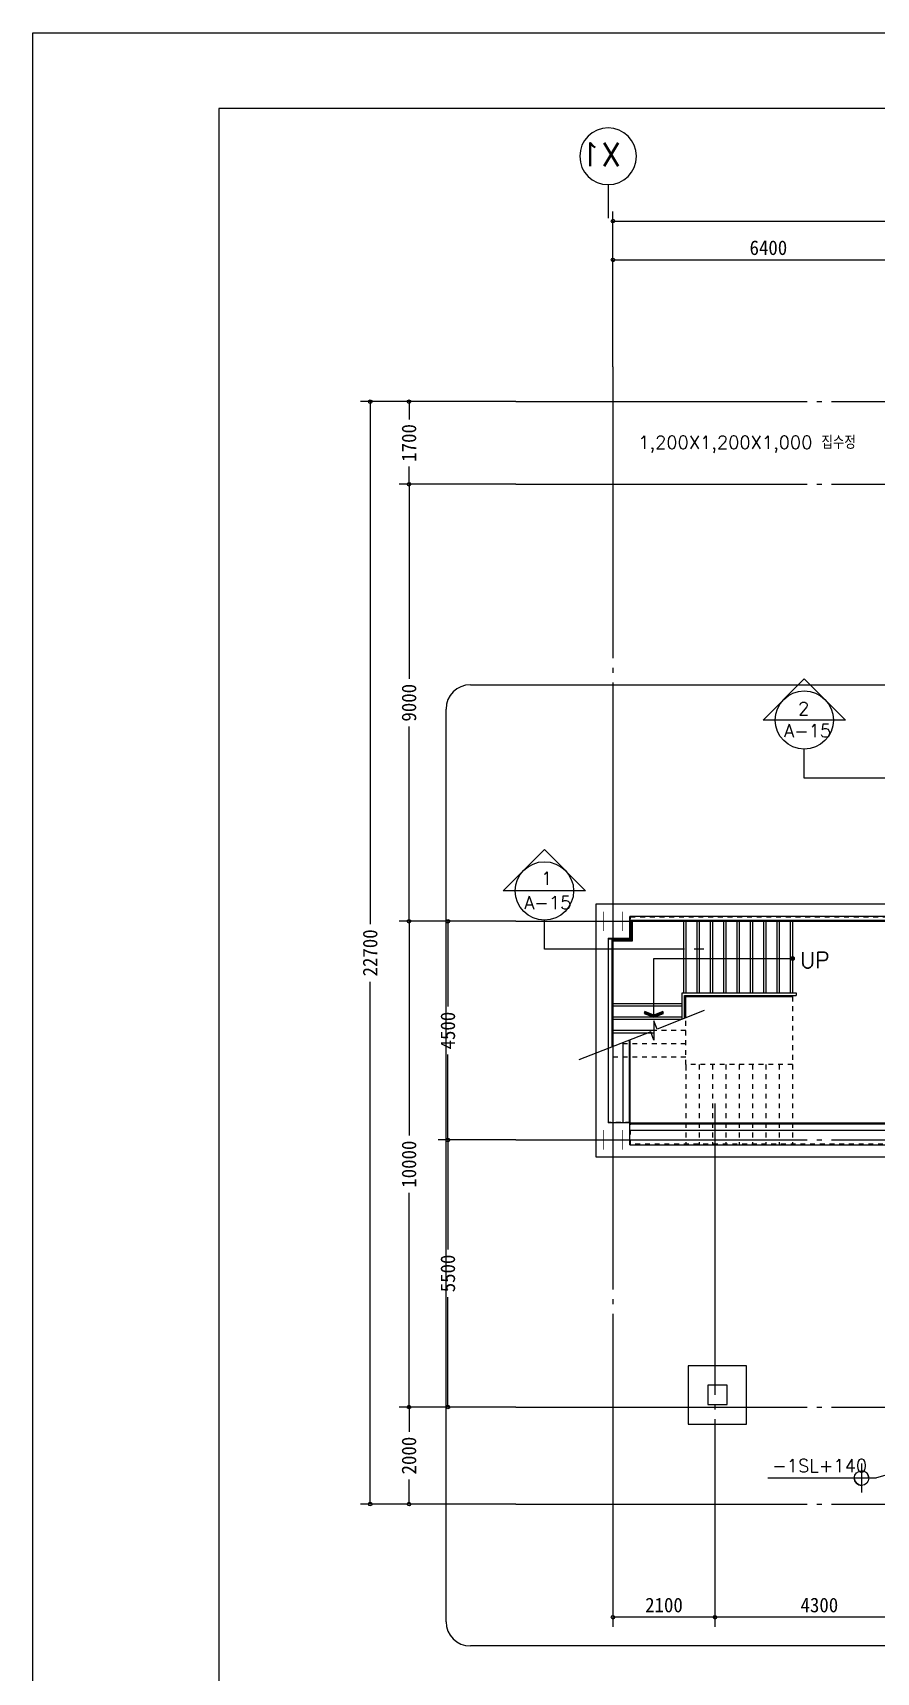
# Model space of a CAD drawing. Extents: x 0 to 81639, y 0 to 58722.
# Drawn here: x 0 to 17369, y 24968 to 58722 of the extents above; entities that cross this region are included whole.
import ezdxf
from ezdxf.enums import TextEntityAlignment as Align

# ---------------------------------------------------------------- set-up
doc = ezdxf.new("R2010")
doc.units = 0
doc.header["$LTSCALE"] = 100
doc.linetypes.add('CENTER', pattern=[65, 60, -2, 1, -2])
doc.linetypes.add('HIDDEN', pattern=[2, 1, -1])
doc.layers.get('0').update_dxf_attribs({"linetype": 'CONTINUOUS'})
doc.layers.get('DEFPOINTS').update_dxf_attribs({"linetype": 'CONTINUOUS'})
for name, color, linetype in [('9', 9, 'CONTINUOUS'), ('COL6', 3, 'CONTINUOUS'), ('COL7', 3, 'CONTINUOUS'), ('DW', 4, 'CONTINUOUS'), ('ELE', 7, 'CONTINUOUS'), ('FIN', 5, 'CONTINUOUS'), ('FOR', 4, 'CONTINUOUS'), ('H', 6, 'CONTINUOUS'), ('RXBLWL', 3, 'CONTINUOUS'), ('RXCEN', 10, 'CENTER'), ('RXDIM', 7, 'CONTINUOUS'), ('RXSYMBOL', 7, 'CONTINUOUS'), ('STAIR', 3, 'CONTINUOUS'), ('TEXT', 7, 'CONTINUOUS'), ('WS', 2, 'CONTINUOUS')]:
    doc.layers.add(name, color=color, linetype=linetype)
doc.styles.add('RXHS', font='simple', dxfattribs={"bigfont": 'KORfast'})
doc.styles.add('SHB', font='simple', dxfattribs={"bigfont": 'KORbox'})
doc.styles.get("Standard").update_dxf_attribs({"font": 'DotumChe.ttf'})
doc.dimstyles.new('WDIM', dxfattribs={"dimscale": 100, "dimtxt": 3, "dimasz": 1.5, "dimexe": 2, "dimexo": 0, "dimgap": 1, "dimtad": 1, "dimdec": 0, "dimdsep": 46, "dimtxsty": 'Standard', "dimblk": 'SMALL', "dimcen": 0, "dimclrd": 256, "dimclre": 256, "dimclrt": 256, "dimadec": 0, "dimazin": 0, "dimtfac": 1, "dimtdec": 0, "dimtix": 1, "dimtofl": 0, "dimtmove": 0, "dimatfit": 0, "dimfxl": 0, "dimtolj": 1, "dimtzin": 0, "dimarcsym": 0})

# ---------------------------------------------------------------- blocks, each defined once
blk = doc.blocks.new('_Small')
at = {"color": 0, "linetype": 'ByBlock', "lineweight": -2}
blk.add_circle((0, 0), 0.25, dxfattribs=at)
blk = doc.blocks.new('*D5')
at = {"layer": 'DEFPOINTS', "color": 0, "linetype": 'Continuous'}
for p in [(61848, 54845), (11948, 51845), (61848, 51845)]:
    blk.add_point(p, dxfattribs=at)
at = {"layer": 'RXDIM', "linetype": 'Continuous', "lineweight": -2}
for p, q in [((11948, 51845), (11948, 55045)), ((61848, 51845), (61848, 55045)), ((11948, 54845), (61848, 54845))]:
    blk.add_line(p, q, dxfattribs=at)
at = {"layer": 'RXDIM', "linetype": 'Continuous', "lineweight": -2, "xscale": 150, "yscale": 150, "zscale": 150, "rotation": 180}
blk.add_blockref('_Small', (11948, 54845), dxfattribs=at)
at = {"layer": 'RXDIM', "linetype": 'Continuous', "lineweight": -2, "xscale": 150, "yscale": 150, "zscale": 150}
blk.add_blockref('_Small', (61848, 54845), dxfattribs=at)
at = {"layer": 'RXDIM', "linetype": 'Continuous', "insert": (36898, 55095), "char_height": 300, "attachment_point": 5}
blk.add_mtext('\\A1;49900', dxfattribs=at)
blk = doc.blocks.new('*D14')
at = {"layer": 'DEFPOINTS', "color": 0, "linetype": 'Continuous'}
for p in [(6948, 51128), (9948, 51128), (9948, 28428)]:
    blk.add_point(p, dxfattribs=at)
at = {"layer": 'RXDIM', "linetype": 'Continuous', "lineweight": -2}
for p, q in [((9948, 51128), (6748, 51128)), ((6948, 51128), (6948, 40371)), ((6948, 28428), (6948, 39185)), ((9948, 28428), (6748, 28428))]:
    blk.add_line(p, q, dxfattribs=at)
at = {"layer": 'RXDIM', "linetype": 'Continuous', "lineweight": -2, "xscale": 150, "yscale": 150, "zscale": 150}
for p, rotation in [((6948, 51128), 90), ((6948, 28428), 270)]:
    blk.add_blockref('_Small', p, dxfattribs=dict(at, rotation=rotation))
at = {"layer": 'RXDIM', "linetype": 'Continuous', "insert": (6948, 39778), "char_height": 300, "attachment_point": 5, "rotation": 90}
blk.add_mtext('\\A1;22700', dxfattribs=at)
blk = doc.blocks.new('*D15')
at = {"layer": 'DEFPOINTS', "color": 0, "linetype": 'Continuous'}
for p in [(7748, 49428), (9948, 49428), (9948, 40428)]:
    blk.add_point(p, dxfattribs=at)
at = {"layer": 'RXDIM', "linetype": 'Continuous', "lineweight": -2}
for p, q in [((9948, 49428), (7548, 49428)), ((7748, 49428), (7748, 45420)), ((7748, 40428), (7748, 44436)), ((9948, 40428), (7548, 40428))]:
    blk.add_line(p, q, dxfattribs=at)
at = {"layer": 'RXDIM', "linetype": 'Continuous', "lineweight": -2, "xscale": 150, "yscale": 150, "zscale": 150}
for p, rotation in [((7748, 49428), 90), ((7748, 40428), 270)]:
    blk.add_blockref('_Small', p, dxfattribs=dict(at, rotation=rotation))
at = {"layer": 'RXDIM', "linetype": 'Continuous', "insert": (7748, 44928), "char_height": 300, "attachment_point": 5, "rotation": 90}
blk.add_mtext('\\A1;9000', dxfattribs=at)
blk = doc.blocks.new('*D30')
at = {"layer": 'DEFPOINTS', "color": 0, "linetype": 'Continuous'}
for p in [(14048, 26800), (18348, 26800), (14048, 26099)]:
    blk.add_point(p, dxfattribs=at)
at = {"layer": 'RXDIM', "linetype": 'Continuous', "lineweight": -2}
for p, q in [((14048, 26800), (14048, 25899)), ((18348, 26800), (18348, 25899)), ((18348, 26099), (14048, 26099))]:
    blk.add_line(p, q, dxfattribs=at)
at = {"layer": 'RXDIM', "linetype": 'Continuous', "lineweight": -2, "xscale": 150, "yscale": 150, "zscale": 150, "rotation": 180}
blk.add_blockref('_Small', (14048, 26099), dxfattribs=at)
at = {"layer": 'RXDIM', "linetype": 'Continuous', "lineweight": -2, "xscale": 150, "yscale": 150, "zscale": 150}
blk.add_blockref('_Small', (18348, 26099), dxfattribs=at)
at = {"layer": 'RXDIM', "linetype": 'Continuous', "insert": (16198, 26349), "char_height": 300, "attachment_point": 5}
blk.add_mtext('\\A1;4300', dxfattribs=at)
blk = doc.blocks.new('*D31')
at = {"layer": 'DEFPOINTS', "color": 0, "linetype": 'Continuous'}
for p in [(7748, 40428), (9948, 40428), (9948, 30428)]:
    blk.add_point(p, dxfattribs=at)
at = {"layer": 'RXDIM', "linetype": 'Continuous', "lineweight": -2}
for p, q in [((9948, 40428), (7548, 40428)), ((7748, 40428), (7748, 36015)), ((7748, 30428), (7748, 34841)), ((9948, 30428), (7548, 30428))]:
    blk.add_line(p, q, dxfattribs=at)
at = {"layer": 'RXDIM', "linetype": 'Continuous', "lineweight": -2, "xscale": 150, "yscale": 150, "zscale": 150}
for p, rotation in [((7748, 40428), 90), ((7748, 30428), 270)]:
    blk.add_blockref('_Small', p, dxfattribs=dict(at, rotation=rotation))
at = {"layer": 'RXDIM', "linetype": 'Continuous', "insert": (7748, 35428), "char_height": 300, "attachment_point": 5, "rotation": 90}
blk.add_mtext('\\A1;10000', dxfattribs=at)
blk = doc.blocks.new('*D32')
at = {"layer": 'DEFPOINTS', "color": 0, "linetype": 'Continuous'}
for p in [(8548, 40428), (9948, 40428), (9948, 35928)]:
    blk.add_point(p, dxfattribs=at)
at = {"layer": 'RXDIM', "linetype": 'Continuous', "lineweight": -2}
for p, q in [((9948, 40428), (8348, 40428)), ((8548, 40428), (8548, 38673)), ((8548, 35928), (8548, 37684)), ((9948, 35928), (8348, 35928))]:
    blk.add_line(p, q, dxfattribs=at)
at = {"layer": 'RXDIM', "linetype": 'Continuous', "lineweight": -2, "xscale": 150, "yscale": 150, "zscale": 150}
for p, rotation in [((8548, 40428), 90), ((8548, 35928), 270)]:
    blk.add_blockref('_Small', p, dxfattribs=dict(at, rotation=rotation))
at = {"layer": 'RXDIM', "linetype": 'Continuous', "insert": (8548, 38178), "char_height": 300, "attachment_point": 5, "rotation": 90}
blk.add_mtext('\\A1;4500', dxfattribs=at)
blk = doc.blocks.new('*D33')
at = {"layer": 'DEFPOINTS', "color": 0, "linetype": 'Continuous'}
for p in [(8548, 35928), (9948, 35928), (9948, 30428)]:
    blk.add_point(p, dxfattribs=at)
at = {"layer": 'RXDIM', "linetype": 'Continuous', "lineweight": -2}
for p, q in [((9948, 35928), (8348, 35928)), ((8548, 35928), (8548, 33669)), ((8548, 30428), (8548, 32687)), ((9948, 30428), (8348, 30428))]:
    blk.add_line(p, q, dxfattribs=at)
at = {"layer": 'RXDIM', "linetype": 'Continuous', "lineweight": -2, "xscale": 150, "yscale": 150, "zscale": 150}
for p, rotation in [((8548, 35928), 90), ((8548, 30428), 270)]:
    blk.add_blockref('_Small', p, dxfattribs=dict(at, rotation=rotation))
at = {"layer": 'RXDIM', "linetype": 'Continuous', "insert": (8548, 33178), "char_height": 300, "attachment_point": 5, "rotation": 90}
blk.add_mtext('\\A1;5500', dxfattribs=at)
blk = doc.blocks.new('*D34')
at = {"layer": 'DEFPOINTS', "color": 0, "linetype": 'Continuous'}
for p in [(7748, 30428), (9948, 30428), (9948, 28428)]:
    blk.add_point(p, dxfattribs=at)
at = {"layer": 'RXDIM', "linetype": 'Continuous', "lineweight": -2}
for p, q in [((9948, 30428), (7548, 30428)), ((7748, 30428), (7748, 29919)), ((7748, 28428), (7748, 28937)), ((9948, 28428), (7548, 28428))]:
    blk.add_line(p, q, dxfattribs=at)
at = {"layer": 'RXDIM', "linetype": 'Continuous', "lineweight": -2, "xscale": 150, "yscale": 150, "zscale": 150}
for p, rotation in [((7748, 30428), 90), ((7748, 28428), 270)]:
    blk.add_blockref('_Small', p, dxfattribs=dict(at, rotation=rotation))
at = {"layer": 'RXDIM', "linetype": 'Continuous', "insert": (7748, 29428), "char_height": 300, "attachment_point": 5, "rotation": 90}
blk.add_mtext('\\A1;2000', dxfattribs=at)
blk = doc.blocks.new('*D35')
at = {"layer": 'DEFPOINTS', "color": 0, "linetype": 'Continuous'}
for p in [(11948, 26800), (14048, 26800), (11948, 26099)]:
    blk.add_point(p, dxfattribs=at)
at = {"layer": 'RXDIM', "linetype": 'Continuous', "lineweight": -2}
for p, q in [((11948, 26800), (11948, 25899)), ((14048, 26800), (14048, 25899)), ((14048, 26099), (11948, 26099))]:
    blk.add_line(p, q, dxfattribs=at)
at = {"layer": 'RXDIM', "linetype": 'Continuous', "lineweight": -2, "xscale": 150, "yscale": 150, "zscale": 150, "rotation": 180}
blk.add_blockref('_Small', (11948, 26099), dxfattribs=at)
at = {"layer": 'RXDIM', "linetype": 'Continuous', "lineweight": -2, "xscale": 150, "yscale": 150, "zscale": 150}
blk.add_blockref('_Small', (14048, 26099), dxfattribs=at)
at = {"layer": 'RXDIM', "linetype": 'Continuous', "insert": (12998, 26349), "char_height": 300, "attachment_point": 5}
blk.add_mtext('\\A1;2100', dxfattribs=at)
blk = doc.blocks.new('*D98')
at = {"layer": 'DEFPOINTS', "color": 0, "linetype": 'Continuous'}
for p in [(18348, 54045), (11948, 51845), (18348, 51845)]:
    blk.add_point(p, dxfattribs=at)
at = {"layer": 'RXDIM', "linetype": 'Continuous', "lineweight": -2}
for p, q in [((11948, 51845), (11948, 54245)), ((11948, 54045), (18348, 54045)), ((18348, 51845), (18348, 54245))]:
    blk.add_line(p, q, dxfattribs=at)
at = {"layer": 'RXDIM', "linetype": 'Continuous', "lineweight": -2, "xscale": 150, "yscale": 150, "zscale": 150, "rotation": 180}
blk.add_blockref('_Small', (11948, 54045), dxfattribs=at)
at = {"layer": 'RXDIM', "linetype": 'Continuous', "lineweight": -2, "xscale": 150, "yscale": 150, "zscale": 150}
blk.add_blockref('_Small', (18348, 54045), dxfattribs=at)
at = {"layer": 'RXDIM', "linetype": 'Continuous', "insert": (15148, 54295), "char_height": 300, "attachment_point": 5}
blk.add_mtext('\\A1;6400', dxfattribs=at)
blk = doc.blocks.new('*D99')
at = {"layer": 'DEFPOINTS', "color": 0, "linetype": 'Continuous'}
for p in [(7748, 51128), (9948, 51128), (9948, 49428)]:
    blk.add_point(p, dxfattribs=at)
at = {"layer": 'RXDIM', "linetype": 'Continuous', "lineweight": -2}
for p, q in [((9948, 51128), (7548, 51128)), ((7748, 51128), (7748, 50763)), ((7748, 49428), (7748, 49794)), ((9948, 49428), (7548, 49428))]:
    blk.add_line(p, q, dxfattribs=at)
at = {"layer": 'RXDIM', "linetype": 'Continuous', "lineweight": -2, "xscale": 150, "yscale": 150, "zscale": 150}
for p, rotation in [((7748, 51128), 90), ((7748, 49428), 270)]:
    blk.add_blockref('_Small', p, dxfattribs=dict(at, rotation=rotation))
at = {"layer": 'RXDIM', "linetype": 'Continuous', "insert": (7748, 50278), "char_height": 300, "attachment_point": 5, "rotation": 90}
blk.add_mtext('\\A1;1700', dxfattribs=at)
blk = doc.blocks.new('ARROWX')
blk.add_lwpolyline([(-0.2, -0.5), (-0.293, -0.463), (-0.108, 0), (-0.293, 0.463), (-0.2, 0.5), (0, 0)], close=True)
for points in [[(-0.2, 0.5), (-0.293, 0.463), (0, 0), (-0.108, 0)], [(0, 0), (-0.108, 0), (-0.2, -0.5), (-0.293, -0.463)]]:
    blk.add_solid(points)
blk = doc.blocks.new('02')
at = {"layer": 'TEXT'}
blk.add_line((49900, 3893), (49900, 3200), dxfattribs=at)
blk.add_circle((49900, 4477), 584, dxfattribs=at)
at = {"layer": 'TEXT', "style": 'SHB'}
blk.add_text('X1', height=480, dxfattribs=at).set_placement((49632, 4272))
blk = doc.blocks.new('미래2')
at = {"layer": '9', "color": 9}
for p, q in [((3, 0), (3, 293.61)), ((3, 293.61), (411.19, 293.61))]:
    blk.add_line(p, q, dxfattribs=at)
at = {"layer": 'WS'}
blk.add_lwpolyline([(404.1, 25.35), (404.1, 285.8), (22.16, 285.8), (22.16, 25.35)], close=True, dxfattribs=at)

msp = doc.modelspace()

# ---------------------------------------------------------------- linework, layer by layer
at = {"layer": 'COL6'}
for points in [[(11754.7, 40228.1, 14, 14, 0), (11754.7, 40628.1, 14, 14, 0)], [(12140.7, 40228.1, 14, 14, 0), (12140.7, 40628.1, 14, 14, 0)], [(12133.7, 40428.1, 14, 14, 0), (11761.7, 40428.1, 14, 14, 0)], [(11754.7, 35728.1, 14, 14, 0), (11754.7, 36128.1, 14, 14, 0)], [(12140.7, 35728.1, 14, 14, 0), (12140.7, 36128.1, 14, 14, 0)], [(11761.7, 35928.1, 14, 14, 0), (12133.7, 35928.1, 14, 14, 0)]]:
    msp.add_lwpolyline(points, format="xyseb", dxfattribs=at)
at = {"layer": 'COL7'}
for p, q in [((17997.7, 40778.1), (11597.7, 40778.1)), ((11597.7, 40778.1), (11597.7, 35578.1)), ((17997.7, 40528.1), (12297.7, 40528.1)), ((12297.7, 40078.1), (12297.7, 40528.1)), ((11847.7, 40078.1), (11847.7, 36278.1)), ((11847.7, 40078.1), (12297.7, 40078.1)), ((12297.7, 36278.1), (11847.7, 36278.1)), ((12297.7, 35828.1), (12297.7, 36278.1)), ((12297.7, 35828.1), (18297.7, 35828.1)), ((11597.7, 35578.1), (17997.7, 35578.1))]:
    msp.add_line(p, q, dxfattribs=at)
msp.add_lwpolyline([(13897.7, 30478.1), (14297.7, 30478.1), (14297.7, 30878.1), (13897.7, 30878.1)], close=True, dxfattribs=at)
at = {"layer": 'DW', "color": 4, "linetype": 'Continuous'}
for p, q in [((12147.7, 37927.4), (12147.7, 36278.1)), ((12297.7, 36128.1), (18547.7, 36128.1))]:
    msp.add_line(p, q, dxfattribs=at)
at = {"layer": 'ELE', "color": 4, "linetype": 'Continuous'}
msp.add_lwpolyline([(13497.7, 30078.1), (14697.7, 30078.1), (14697.7, 31278.1), (13497.7, 31278.1)], close=True, dxfattribs=at)
at = {"layer": 'FIN', "color": 7, "linetype": 'HIDDEN'}
msp.add_lwpolyline([(18307.7, 35838.1), (12307.7, 35838.1), (12307.7, 36288.1), (11857.7, 36288.1), (11857.7, 40068.1), (12307.7, 40068.1), (12307.7, 40518.1), (17987.7, 40518.1)], dxfattribs=at)
at = {"layer": 'H', "color": 6, "linetype": 'Continuous'}
for p, q in [((12277.7, 37978.1), (12277.7, 36278.1)), ((12297.7, 36258.1), (18567.7, 36258.1))]:
    msp.add_line(p, q, dxfattribs=at)
at = {"layer": 'RXBLWL', "color": 6, "linetype": 'Continuous'}
for p, q in [((12322.7, 40453.1), (17977.7, 40453.1)), ((12335.2, 40440.6), (17977.7, 40440.6)), ((11922.7, 40053.1), (11922.7, 37839.7)), ((11935.2, 40040.6), (11935.2, 37844.6))]:
    msp.add_line(p, q, dxfattribs=at)
at = {"layer": 'RXBLWL', "color": 6}
for p, q in [((12322.7, 40040.6), (12322.7, 40453.1)), ((12335.2, 40028.1), (12335.2, 40440.6)), ((11922.7, 40053.1), (12322.7, 40053.1)), ((11935.2, 40040.6), (12335.2, 40040.6))]:
    msp.add_line(p, q, dxfattribs=at)
at = {"layer": 'RXBLWL', "color": 7, "linetype": 'Continuous'}
for p, q in [((12347.7, 40428.1), (17977.7, 40428.1)), ((11947.7, 40028.1), (11947.7, 37849.5)), ((12297.7, 37985.9), (12297.7, 36278.1)), ((12297.7, 36278.1), (18547.7, 36278.1))]:
    msp.add_line(p, q, dxfattribs=at)
at = {"layer": 'RXBLWL', "color": 7}
for p, q in [((12347.7, 40028.1), (12347.7, 40428.1)), ((11947.7, 40028.1), (12347.7, 40028.1))]:
    msp.add_line(p, q, dxfattribs=at)
at = {"layer": 'RXCEN'}
for p, q in [((11947.7, 51845.3), (11947.7, 26800.2)), ((9947.7, 51128.1), (64447.7, 51128.1)), ((9947.7, 49428.1), (64447.7, 49428.1)), ((9947.7, 40428.1), (64447.7, 40428.1)), ((14047.7, 36676.7), (14047.7, 26800.2)), ((9947.7, 35928.1), (64447.7, 35928.1)), ((9947.7, 30428.1), (64447.7, 30428.1)), ((9947.7, 28428.1), (64447.7, 28428.1))]:
    msp.add_line(p, q, dxfattribs=at)
at = {"layer": 'RXSYMBOL'}
msp.add_line((17362.8, 28967.2), (18966.8, 29440.4), dxfattribs=at)
at = {"layer": 'STAIR', "color": 6}
for p, q in [((13397.7, 40440.6), (13397.7, 38953.1)), ((13672.7, 40440.6), (13672.7, 38953.1)), ((13947.7, 40440.6), (13947.7, 38953.1)), ((14222.7, 40440.6), (14222.7, 38953.1)), ((14222.7, 40440.6), (14222.7, 39786.6)), ((14497.7, 40440.6), (14497.7, 38953.1)), ((14772.7, 40440.6), (14772.7, 38953.1)), ((15047.7, 40440.6), (15047.7, 38953.1)), ((15322.7, 40440.6), (15322.7, 38953.1)), ((15597.7, 40440.6), (15597.7, 38953.1)), ((13372.7, 38678.1), (11947.7, 38678.1)), ((13351.6, 38403.1), (11947.7, 38403.1)), ((12789.1, 38128.1), (11947.7, 38128.1))]:
    msp.add_line(p, q, dxfattribs=at)
at = {"layer": 'STAIR', "color": 4}
for p, q in [((13447.7, 40440.6), (13447.7, 38953.1)), ((13722.7, 40440.6), (13722.7, 38953.1)), ((13997.7, 40440.6), (13997.7, 38953.1)), ((14272.7, 40440.6), (14272.7, 38953.1)), ((14272.7, 40440.6), (14272.7, 39726.9)), ((14547.7, 40440.6), (14547.7, 38953.1)), ((14822.7, 40440.6), (14822.7, 38953.1)), ((15097.7, 40440.6), (15097.7, 38953.1)), ((15372.7, 40440.6), (15372.7, 38953.1)), ((15647.7, 40440.6), (15647.7, 38953.1)), ((13447.7, 38903.1), (13447.7, 38878.1)), ((13722.7, 38903.1), (13722.7, 38878.1)), ((13997.7, 38903.1), (13997.7, 38878.1)), ((14272.7, 38903.1), (14272.7, 38878.1)), ((14547.7, 38903.1), (14547.7, 38878.1)), ((14822.7, 38903.1), (14822.7, 38878.1)), ((15097.7, 38903.1), (15097.7, 38878.1)), ((15372.7, 38903.1), (15372.7, 38878.1)), ((15647.7, 38903.1), (15647.7, 38878.1)), ((13372.7, 38728.1), (11947.7, 38728.1)), ((13447.7, 38728.1), (13422.7, 38728.1)), ((13372.7, 38453.1), (11947.7, 38453.1)), ((12789.1, 38178.1), (11947.7, 38178.1)), ((13447.7, 38453.1), (13422.7, 38453.1)), ((13447.7, 37378.1), (13447.7, 37353.1))]:
    msp.add_line(p, q, dxfattribs=at)
at = {"layer": 'STAIR', "color": 4, "linetype": 'HIDDEN'}
for p, q in [((13447.7, 38178.1), (12789.1, 38178.1)), ((13447.7, 37903.1), (12085.4, 37903.1)), ((13447.7, 37628.1), (11847.7, 37628.1)), ((13447.7, 37478.1), (13447.7, 35828.1)), ((13722.7, 37478.1), (13722.7, 35828.1)), ((13997.7, 37478.1), (13997.7, 35828.1)), ((14272.7, 37478.1), (14272.7, 35828.1)), ((14547.7, 37478.1), (14547.7, 35828.1)), ((14822.7, 37478.1), (14822.7, 35828.1)), ((15097.7, 37478.1), (15097.7, 35828.1)), ((15372.7, 37478.1), (15372.7, 35828.1)), ((15647.7, 37478.1), (15647.7, 35828.1))]:
    msp.add_line(p, q, dxfattribs=at)
at = {"layer": 'STAIR', "color": 7}
msp.add_lwpolyline([(12789.1, 38453.1), (12789.1, 39661.7), (15647.7, 39661.7)], dxfattribs=at)
at = {"layer": 'STAIR', "color": 2}
msp.add_lwpolyline([(15672.7, 39661.7, 50, 50, -1), (15622.7, 39661.7, 50, 50, -1)], format="xyseb", close=True, dxfattribs=at)
at = {"layer": 'STAIR', "color": 4}
for points in [[(13372.7, 38411.6), (13372.7, 38953.1), (15722.7, 38953.1), (15722.7, 38903.1)], [(13422.7, 38431.6), (13422.7, 38903.1), (15722.7, 38903.1)], [(13447.7, 38441.6), (13447.7, 38878.1), (15647.7, 38878.1)]]:
    msp.add_lwpolyline(points, dxfattribs=at)
at = {"layer": 'STAIR', "color": 4, "linetype": 'HIDDEN'}
msp.add_lwpolyline([(15647.7, 38878.1), (15647.7, 37478.1), (13447.7, 37478.1), (13447.7, 38441.6)], dxfattribs=at)
at = {"layer": 'STAIR', "color": 2}
msp.add_lwpolyline([(13822.7, 38591.6), (12854.3, 38204.2), (12789.1, 38378.1), (12789.1, 37978.1), (12723.9, 38152.1), (11247, 37576.3)], dxfattribs=at)
at = {"layer": 'TEXT'}
for points in [[(9010.5, 45297.4), (36889.9, 45297.4)], [(15887.7, 45420.5), (16736.2, 44572), (15039.2, 44572), (15887.7, 45420.5)], [(8510.5, 26007.8), (8510.5, 44797.4)], [(19771, 43372), (15887.7, 43372), (15887.7, 43972)], [(10536.8, 41903.5), (11385.3, 41055), (9688.3, 41055), (10536.8, 41903.5)], [(13418.2, 39855), (10536.8, 39855), (10536.8, 40455)], [(13818.2, 39855), (13618.2, 39855)], [(17066.2, 29264.8), (17066.2, 28664.8)], [(17366.2, 28964.8), (15140, 28964.8)], [(36889.9, 25507.8), (9010.5, 25507.8)]]:
    msp.add_lwpolyline(points, dxfattribs=at)
for centre, radius in [((15887.7, 44572), 600), ((10536.8, 41055), 600), ((17066.2, 28964.8), 150)]:
    msp.add_circle(centre, radius, dxfattribs=at)
for centre, radius, start, end in [((9010.5, 44797.4), 500, 90, 180), ((17066.2, 28964.8), 150, 0, 90), ((17066.2, 28964.8), 150, 180, 270), ((9010.5, 26007.8), 500, 180, 270)]:
    msp.add_arc(centre, radius, start, end, dxfattribs=at)

# ---------------------------------------------------------------- block references
at = {"layer": 'FOR', "xscale": 200, "yscale": 200}
msp.add_blockref('미래2', (-600, 0), dxfattribs=at)
at = {"layer": 'STAIR', "color": 2, "xscale": 400, "yscale": -400, "rotation": 270}
msp.add_blockref('ARROWX', (12789.1, 38453.1), dxfattribs=at)
at = {"layer": 'TEXT', "xscale": -1}
msp.add_blockref('02', (61747.7, 51702.1), dxfattribs=at)

# ---------------------------------------------------------------- texts
at = {"layer": 'STAIR', "color": 2, "style": 'RXHS'}
msp.add_text('UP', height=330, dxfattribs=at).set_placement((16105.5, 39630.1), align=Align.MIDDLE_CENTER)
at = {"layer": 'TEXT', "style": 'SHB'}
for s, p in [('1,200X1,200X1,000 집수정', (12467.9, 50153.5)), ('2', (15758.1, 44672)), ('A-15', (15469.9, 44216.7)), ('1', (10468.6, 41177.5)), ('A-15', (10119.1, 40678.2)), ('-1SL+140', (15226.5, 29084.8))]:
    msp.add_text(s, height=270, dxfattribs=at).set_placement(p)

# ---------------------------------------------------------------- dimensions: what is measured, and where the dimension line sits
at = {"layer": 'RXDIM', "color": 4, "linetype": 'Continuous'}
for base, p2, picture, middle in [((61847.7, 54845.3), (61847.7, 51845.3), '*D5', (36897.7, 55095.5)), ((18347.7, 54045.3), (18347.7, 51845.3), '*D98', (15147.7, 54295.5))]:
    dim = msp.add_linear_dim(base=base, p1=(11947.7, 51845.3), p2=p2, dimstyle='WDIM', dxfattribs=at)
    dim.commit()
    dim.dimension.update_dxf_attribs({"geometry": picture, "text_midpoint": middle})
for base, p1, p2, picture, middle in [((6947.7, 51128.1), (9947.7, 28428.1), (9947.7, 51128.1), '*D14', (6947.7, 39778.1)), ((7747.7, 51128.1), (9947.7, 49428.1), (9947.7, 51128.1), '*D99', (7747.7, 50278.1)), ((7747.7, 49428.1), (9947.7, 40428.1), (9947.7, 49428.1), '*D15', (7747.7, 44928.1)), ((7747.7, 40428.1), (9947.7, 30428.1), (9947.7, 40428.1), '*D31', (7747.7, 35428.1)), ((8547.7, 40428.1), (9947.7, 35928.1), (9947.7, 40428.1), '*D32', (8547.7, 38178.1)), ((8547.7, 35928.1), (9947.7, 30428.1), (9947.7, 35928.1), '*D33', (8547.7, 33178.1)), ((7747.7, 30428.1), (9947.7, 28428.1), (9947.7, 30428.1), '*D34', (7747.7, 29428.1))]:
    dim = msp.add_linear_dim(base=base, p1=p1, p2=p2, angle=90, dimstyle='WDIM', dxfattribs=at)
    dim.commit()
    dim.dimension.update_dxf_attribs({"geometry": picture, "text_midpoint": middle, "text_rotation": 90})
at = {"layer": 'RXDIM', "color": 9, "linetype": 'Continuous'}
for base, p1, p2, picture, middle in [((11947.7, 26099.1), (14047.7, 26800.2), (11947.7, 26800.2), '*D35', (12997.7, 26349.3)), ((14047.7, 26099.1), (18347.7, 26800.2), (14047.7, 26800.2), '*D30', (16197.7, 26349.3))]:
    dim = msp.add_linear_dim(base=base, p1=p1, p2=p2, dimstyle='WDIM', dxfattribs=at)
    dim.commit()
    dim.dimension.update_dxf_attribs({"geometry": picture, "text_midpoint": middle})

doc.saveas('drawing.dxf')
